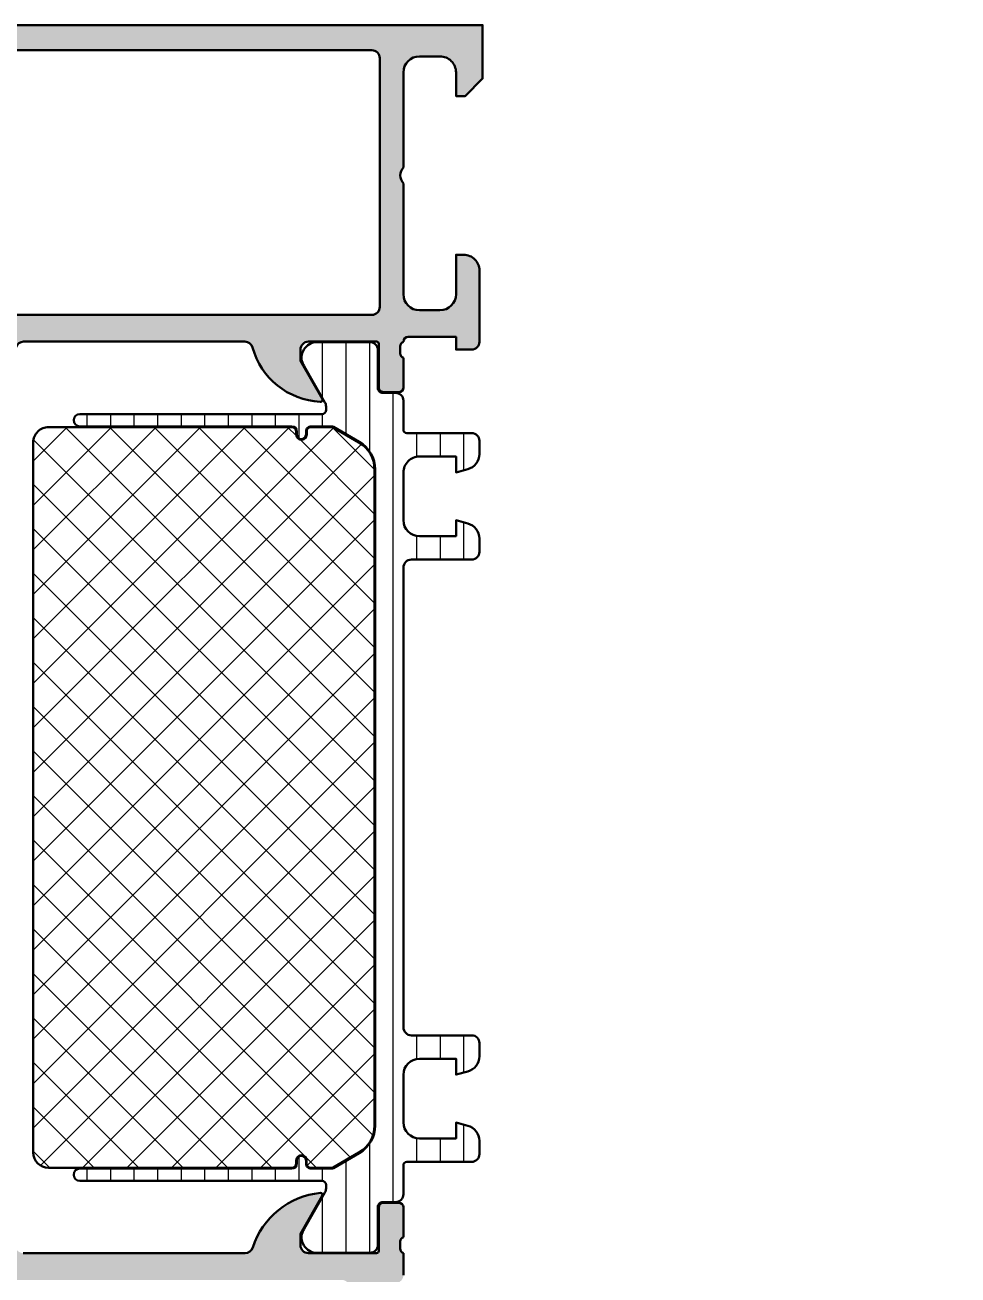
# Model space of a CAD drawing. Extents: x 0 to 104, y -50 to 90.
# Drawn here: x 45.1 to 104, y 11.1 to 90 of the extents above; entities that cross this region are included whole.
import ezdxf

# ---------------------------------------------------------------- set-up
doc = ezdxf.new("R2010")
doc.units = 0
for name, color, linetype, lineweight in [('0S-Alu contour', 7, 'Continuous', 50), ('0S-Alu hatch', 252, 'Continuous', 25), ('0S-Plastic contour', 254, 'Continuous', 50), ('0S-Plastic hatch', 253, 'Continuous', 25), ('0S-PT contour', 91, 'Continuous', 50), ('0S-PT hatch', 103, 'Continuous', 25)]:
    doc.layers.add(name, color=color, linetype=linetype, lineweight=lineweight)

# ---------------------------------------------------------------- blocks, each defined once
blk = doc.blocks.new('445360__E3EC5FDB_16D4_4020_BBBB_2604AEF325DB_')
at = {"layer": '0S-Alu hatch'}
h = blk.add_hatch(color=256, dxfattribs=at)
edge = h.paths.add_edge_path()
edge.add_line((36.90999999999998, 10.09999999999998), (36.90999999999998, 3.431119203401294))
edge.add_ellipse((35.89999999999998, 3.431119203401294), major_axis=(-1.009999999999998, 0), ratio=1, start_angle=94.08561677997483, end_angle=180, ccw=False)
edge.add_line((35.97195952048777, 2.423685916572254), (29.90035668847616, 1.989999999999993))
edge.add_line((29.90035668847616, 1.989999999999993), (9.100000000000003, 1.989999999999992))
edge.add_ellipse((9.100000000000003, 2.499999999999995), major_axis=(-0.5100000000000032, 0), ratio=1, start_angle=0, end_angle=90.00000000000023, ccw=False)
edge.add_line((8.59, 2.499999999999994), (8.59, 3.299999999999989))
edge.add_ellipse((9.100000000000003, 3.29999999999999), major_axis=(-0.5100000000000035, 0), ratio=1, start_angle=270.00000000000017, end_angle=360, ccw=False)
edge.add_line((9.100000000000001, 3.809999999999993), (9.599999999999998, 3.809999999999991))
edge.add_arc((9.6, 4.299999999999991), 0.4900000000000003, 269.9999999999998, 360)
edge.add_line((10.09, 4.299999999999991), (10.09, 4.49999999999999))
edge.add_arc((9.600000000000001, 4.499999999999993), 0.4899999999999985, 0, 90)
edge.add_line((9.600000000000001, 4.989999999999992), (6.8, 4.989999999999992))
edge.add_arc((6.799999999999999, 4.499999999999992), 0.4899999999999994, 89.99999999999991, 180)
edge.add_line((6.31, 4.499999999999993), (6.310000000000001, 4.009999999999983))
edge.add_line((6.310000000000001, 4.009999999999983), (7.310000000000001, 4.009999999999992))
edge.add_line((7.310000000000001, 4.009999999999992), (7.310000000000001, 2.49999999999999))
edge.add_ellipse((6.300000000000002, 2.499999999999991), major_axis=(-1.009999999999998, 0), ratio=1, start_angle=90, end_angle=180, ccw=False)
edge.add_line((6.300000000000002, 1.489999999999992), (2.299999999999999, 1.489999999999992))
edge.add_ellipse((2.299999999999999, 2.499999999999992), major_axis=(-1.01, 0), ratio=1, start_angle=0, end_angle=90, ccw=False)
edge.add_line((1.289999999999999, 2.499999999999992), (1.289999999999999, 4.009999999999991))
edge.add_line((1.289999999999999, 4.009999999999991), (2.290000000000008, 4.009999999999991))
edge.add_line((2.290000000000008, 4.009999999999991), (2.29, 4.499999999999991))
edge.add_arc((1.799999999999999, 4.499999999999991), 0.4900000000000003, 0, 90.00000000000006)
edge.add_line((1.799999999999999, 4.989999999999991), (0.5000000000000009, 4.989999999999993))
edge.add_arc((0.5000000000000007, 4.499999999999993), 0.4900000000000003, 89.99999999999999, 180)
edge.add_line((0.0100000000000005, 4.499999999999993), (0.0100000000000001, 0.4999999999999929))
edge.add_arc((0.4999999999999929, 0.4999999999999928), 0.4899999999999929, 180, 270)
edge.add_line((0.4999999999999928, 0.01), (29.5, 0.01))
edge.add_ellipse((29.5, -0.4999999999999999), major_axis=(-0.5099999999999998, 0), ratio=1, start_angle=180, end_angle=270, ccw=False)
edge.add_line((30.01, -0.4999999999999999), (30.00999999999998, -48.5))
edge.add_arc((31.50000000000002, -48.5), 1.490000000000033, 180, 270)
edge.add_line((31.50000000000002, -49.99000000000004), (72.49999999999999, -49.98999999999998))
edge.add_arc((72.49999999999999, -48.5), 1.48999999999998, 270, 360)
edge.add_line((73.98999999999997, -48.49999999999999), (73.99, -0.4999999999999929))
edge.add_ellipse((74.5, -0.4999999999999948), major_axis=(-0.5100000000000052, 0), ratio=1, start_angle=270, end_angle=360, ccw=False)
edge.add_line((74.5, 0.0100000000000104), (103.5, 0.0099999999999929))
edge.add_arc((103.5, 0.4999999999999776), 0.4899999999999846, 270, 360)
edge.add_line((103.99, 0.4999999999999976), (103.99, 4.499999999999991))
edge.add_arc((103.4999999999999, 4.499999999999991), 0.4900000000000091, 0, 89.99999999999834)
edge.add_line((103.5, 4.99), (102.2, 4.989999999999992))
edge.add_arc((102.2, 4.499999999999992), 0.4900000000000003, 90, 180)
edge.add_line((101.71, 4.499999999999991), (101.71, 4.009999999999991))
edge.add_line((101.71, 4.009999999999991), (102.71, 4.00999999999999))
edge.add_line((102.71, 4.00999999999999), (102.71, 2.499999999999982))
edge.add_ellipse((101.7, 2.499999999999991), major_axis=(-1.010000000000005, 0), ratio=1, start_angle=90, end_angle=180, ccw=False)
edge.add_line((101.7, 1.489999999999986), (97.69999999999997, 1.489999999999992))
edge.add_ellipse((97.69999999999997, 2.499999999999976), major_axis=(-1.009999999999984, 0), ratio=1, start_angle=0, end_angle=90, ccw=False)
edge.add_line((96.68999999999998, 2.499999999999976), (96.69, 4.009999999999992))
edge.add_line((96.69, 4.009999999999992), (97.68999999999998, 4.009999999999992))
edge.add_line((97.68999999999998, 4.009999999999992), (97.68999999999998, 4.499999999999989))
edge.add_arc((97.19999999999997, 4.499999999999989), 0.4899999999999949, 0, 90)
edge.add_line((97.19999999999997, 4.989999999999984), (94.39999999999996, 4.989999999999993))
edge.add_arc((94.39999999999996, 4.499999999999993), 0.4900000000000003, 90, 180)
edge.add_line((93.90999999999998, 4.499999999999957), (93.91, 4.299999999999958))
edge.add_arc((94.4, 4.299999999999993), 0.4900000000000091, 180, 269.9999999999983)
edge.add_line((94.39999999999999, 3.809999999999984), (94.89999999999998, 3.809999999999992))
edge.add_ellipse((94.89999999999996, 3.29999999999998), major_axis=(-0.5100000000000118, 0), ratio=1, start_angle=180, end_angle=269.9999999999984, ccw=False)
edge.add_line((95.40999999999995, 3.29999999999998), (95.41, 2.499999999999999))
edge.add_ellipse((94.89999999999998, 2.499999999999999), major_axis=(-0.5100000000000194, 0), ratio=1, start_angle=90, end_angle=180, ccw=False)
edge.add_line((94.89999999999998, 1.989999999999979), (74.0996433115238, 1.989999999999993))
edge.add_line((74.0996433115238, 1.989999999999993), (68.02804047951219, 2.423685916572256))
edge.add_ellipse((68.09999999999998, 3.431119203401284), major_axis=(-1.009999999999985, 0), ratio=1, start_angle=0, end_angle=85.91438322002551, ccw=False)
edge.add_line((67.08999999999999, 3.431119203401281), (67.08999999999997, 10.09999999999999))
edge.add_ellipse((67.59999999999997, 10.09999999999999), major_axis=(-0.5099999999999909, 0), ratio=1, start_angle=269.9999999999984, end_angle=360, ccw=False)
edge.add_line((67.59999999999998, 10.60999999999998), (68.5, 10.60999999999999))
edge.add_arc((68.5, 11.09999999999999), 0.4899999999999985, 270, 360)
edge.add_line((68.99, 11.09999999999999), (68.99, 12.49262344879947))
edge.add_ellipse((69.07883644654304, 12.76752059199313), major_axis=(-0.2888950563274362, 0), ratio=1, start_angle=-1.1442552596997757, end_angle=72.09111310866172, ccw=False)
edge.add_line((68.789999, 12.773289737937), (68.78999900000001, 13.226682410681))
edge.add_ellipse((69.07886709564318, 13.23244365946856), major_axis=(-0.2889255417371439, 0), ratio=1, start_angle=-72.08667931351289, end_angle=1.142568141431127, ccw=False)
edge.add_line((68.99, 13.5073629348569), (68.99, 15.37999799999998))
edge.add_arc((68.69999999999997, 15.37999799999998), 0.2900000000000204, 0, 89.99999999999439)
edge.add_line((68.7, 15.66999800000001), (67.7200256809572, 15.669998))
edge.add_arc((67.7200256809572, 15.37999800000001), 0.2899999999999991, 90, 180)
edge.add_line((67.43002568095721, 15.37999800000001), (67.43002568095721, 12.62000000000001))
edge.add_ellipse((67.30002568095723, 12.62000000000001), major_axis=(-0.1299999999999812, 0), ratio=1, start_angle=90, end_angle=180, ccw=False)
edge.add_line((67.30002568095723, 12.49000000000002), (63.00000000000004, 12.49000000000004))
edge.add_ellipse((63.00000000000004, 13.00000000000002), major_axis=(-0.5099999999999785, 0), ratio=1, start_angle=0, end_angle=90, ccw=False)
edge.add_line((62.49000000000006, 13.00000000000006), (62.49000000000012, 13.70267949192441))
edge.add_line((62.49000000000012, 13.70267949192441), (63.87283520358465, 16.09782032302762))
edge.add_arc((63.76188021535186, 16.16188021535176), 0.1281197846482778, 329.9999999999984, 455.6225775507931)
edge.add_arc((64.23822324117359, 11.3233911381527), 4.989999999999496, 95.62257755078993, 162.2515836439296)
edge.add_ellipse((58.99999999999982, 13.00000000000053), major_axis=(-0.5100000000004901, 0), ratio=1, start_angle=90.0000000000008, end_angle=162.2515836439302, ccw=False)
edge.add_line((58.99999999999983, 12.49000000000004), (45.00000000000016, 12.49000000000003))
edge.add_ellipse((45.00000000000017, 13.00000000000071), major_axis=(-0.5100000000006784, 0), ratio=1, start_angle=17.748416356070322, end_angle=89.9999999999992, ccw=False)
edge.add_arc((39.76177675882637, 11.32339113815286), 4.989999999999334, 17.74841635607045, 84.37742244920956)
edge.add_arc((40.23811978464815, 16.16188021535174), 0.1281197846482826, 84.37742244921056, 210)
edge.add_line((40.12716479641534, 16.0978203230276), (41.50999999999984, 13.7026794919244))
edge.add_line((41.50999999999984, 13.7026794919244), (41.50999999999993, 13.00000000000008))
edge.add_ellipse((40.99999999999994, 13.00000000000002), major_axis=(-0.5099999999999909, 0), ratio=1, start_angle=90.0000000000008, end_angle=180, ccw=False)
edge.add_line((40.99999999999995, 12.49000000000003), (36.69997431904277, 12.49000000000003))
edge.add_ellipse((36.69997431904278, 12.62), major_axis=(-0.1299999999999759, 0), ratio=1, start_angle=0, end_angle=89.99999999999687, ccw=False)
edge.add_line((36.5699743190428, 12.62), (36.56997431904279, 15.379998))
edge.add_arc((36.27997431904279, 15.379998), 0.2900000000000062, 0, 90)
edge.add_line((36.27997431904279, 15.66999800000001), (35.30000000000001, 15.66999800000001))
edge.add_arc((35.30000000000001, 15.37999799999999), 0.2900000000000116, 89.9999999999986, 180)
edge.add_line((35.00999999999999, 15.37999799999999), (35.01, 13.5073629348569))
edge.add_ellipse((34.92113290435685, 13.23244365946856), major_axis=(-0.2889255417371373, 0), ratio=1, start_angle=178.8574318584992, end_angle=252.0866793135184, ccw=False)
edge.add_line((35.210001, 13.22668241068065), (35.210001, 12.77328973793694))
edge.add_ellipse((34.92116355345693, 12.76752059199311), major_axis=(-0.2888950563274527, 0), ratio=1, start_angle=107.9088868913417, end_angle=181.1442552596912, ccw=False)
edge.add_line((35.00999999999999, 12.49262344879943), (35.00999999999999, 11.09999999999999))
edge.add_arc((35.49999999999999, 11.09999999999999), 0.4899999999999949, 180, 270)
edge.add_line((35.49999999999999, 10.60999999999999), (36.39999999999998, 10.60999999999999))
edge.add_ellipse((36.39999999999997, 10.09999999999998), major_axis=(-0.5100000000000087, 0), ratio=1, start_angle=180, end_angle=269.9999999999992, ccw=False)
edge = h.paths.add_edge_path()
edge.add_line((65.1, 1.599999999999994), (38.89999999999999, 1.6))
edge.add_ellipse((38.89999999999999, 2.1), major_axis=(-0.5, 0), ratio=1, start_angle=0, end_angle=90, ccw=False)
edge.add_line((38.39999999999998, 2.100000000000001), (38.39999999999999, 10.3))
edge.add_ellipse((38.89999999999999, 10.3), major_axis=(-0.5, 0), ratio=1, start_angle=270, end_angle=360, ccw=False)
edge.add_line((38.89999999999999, 10.8), (65.10000000000001, 10.8))
edge.add_ellipse((65.10000000000001, 10.3), major_axis=(-0.5, 0), ratio=1, start_angle=180, end_angle=270, ccw=False)
edge.add_line((65.60000000000001, 10.3), (65.6, 2.099999999999994))
edge.add_ellipse((65.1, 2.099999999999994), major_axis=(-0.5, 0), ratio=1, start_angle=90, end_angle=180, ccw=False)
edge = h.paths.add_edge_path()
edge.add_line((32, -46.5), (32, -0.5))
edge.add_ellipse((32.5, -0.4999999999999986), major_axis=(-0.5, 0), ratio=1, start_angle=270, end_angle=360, ccw=False)
edge.add_line((32.5, 1.4e-15), (71.49999999999997, -1.6e-15))
edge.add_ellipse((71.49999999999994, -0.5000000000000158), major_axis=(-0.5000000000000142, 0), ratio=1, start_angle=180, end_angle=269.9999999999984, ccw=False)
edge.add_line((71.99999999999997, -0.5000000000000071), (71.99999999999997, -46.50000000000001))
edge.add_ellipse((71.49999999999999, -46.50000000000001), major_axis=(-0.4999999999999858, 0), ratio=1, start_angle=89.9999999999983, end_angle=180, ccw=False)
edge.add_line((71.49999999999997, -47), (32.5, -47))
edge.add_ellipse((32.5, -46.5), major_axis=(-0.5, 0), ratio=1, start_angle=0, end_angle=90, ccw=False)
at = {"layer": '0S-Alu contour', "color": 7}
for points in [[(62.49000000000006, 13.00000000000006), (62.49000000000012, 13.70267949192441), (63.87283520358465, 16.09782032302762)], [(67.43002568095721, 15.37999800000001), (67.43002568095721, 12.62000000000001)], [(68.7, 15.66999800000001), (67.7200256809572, 15.669998)], [(68.99, 13.5073629348569), (68.99, 15.37999799999998)], [(68.789999, 12.773289737937), (68.78999900000001, 13.226682410681)], [(58.99999999999983, 12.49000000000004), (45.00000000000016, 12.49000000000003)], [(67.30002568095723, 12.49000000000002), (63.00000000000004, 12.49000000000004)], [(68.99, 11.09999999999999), (68.99, 12.49262344879947)]]:
    blk.add_lwpolyline(points, dxfattribs=at)
for centre, radius, start, end in [((64.23822324117359, 11.3233911381527), 4.989999999999496, 95.62257755078993, 162.2515836439296), ((63.76188021535186, 16.16188021535176), 0.1281197846482778, 329.9999999999984, 95.6225775507931), ((67.7200256809572, 15.37999800000001), 0.2899999999999991, 90, 180), ((68.69999999999997, 15.37999799999998), 0.2900000000000204, 0, 89.99999999999439)]:
    blk.add_arc(centre, radius, start, end, dxfattribs=at)
at = {"layer": '0S-Alu contour', "color": 7, "extrusion": (0, 0, -1)}
for centre, radius, start, end in [((-69.07886709564318, 13.23244365946856), 0.2889255417371439, 358.8574318585689, 72.08667931351295), ((-58.99999999999982, 13.00000000000053), 0.5100000000004901, 197.7484163560698, 269.9999999999992), ((-63.00000000000004, 13.00000000000002), 0.5099999999999785, 270, 0), ((-67.30002568095723, 12.62000000000001), 0.1299999999999812, 180, 270), ((-69.07883644654304, 12.76752059199313), 0.2888950563274362, 287.9088868913383, 1.144255259699839)]:
    blk.add_arc(centre, radius, start, end, dxfattribs=at)
blk = doc.blocks.new('345120__CEE4DBF1_5515_4E16_A6D7_1DA5426749B2_')
at = {"layer": '0S-Alu hatch'}
h = blk.add_hatch(color=256, dxfattribs=at)
edge = h.paths.add_edge_path()
edge.add_line((30.01001982400349, 89.98000000000692), (30.01001982400351, 86.59411009217365))
edge.add_line((30.01001982400351, 86.59411009217365), (31.10413754556473, 85.4999923706124))
edge.add_line((31.10413754556473, 85.4999923706124), (31.68997099584904, 85.4999923706124))
edge.add_line((31.68997099584904, 85.4999923706124), (31.68997099145812, 86.99035610489646))
edge.add_ellipse((32.70005739516879, 86.99035610491121), major_axis=(-1.010086403710662, 0), ratio=1, start_angle=270.00494988699535, end_angle=360, ccw=False)
edge.add_line((32.69997013196039, 88.00044250485244), (33.9999650153037, 88.00044250639169))
edge.add_ellipse((33.99996501530947, 86.99038769658478), major_axis=(-1.010054809806902, 0), ratio=1, start_angle=180, end_angle=270.0000000003273, ccw=False)
edge.add_line((35.01001982511637, 86.99038769659056), (35.01001982400424, 80.99398500629862))
edge.add_ellipse((34.47518048368515, 80.49000000000694), major_axis=(-0.7348836686985099, 0), ratio=1, start_angle=136.7012535035824, end_angle=223.2987464964451, ccw=False)
edge.add_line((35.01001982400448, 79.98601499371551), (35.01001982573198, 72.99005879773839))
edge.add_ellipse((33.9999610262733, 72.99005879773715), major_axis=(-1.010058799458683, 0), ratio=1, start_angle=90.00000016866682, end_angle=180, ccw=False)
edge.add_line((33.9999610292467, 71.97999999827846), (32.70005846646357, 71.97999999618172))
edge.add_ellipse((32.70005846645551, 72.99008747058394), major_axis=(-1.010087474402226, 0), ratio=1, start_angle=0, end_angle=90.00000000045708, ccw=False)
edge.add_line((31.68997099205328, 72.99008747057587), (31.68997099586321, 75.48000000008345))
edge.add_line((31.68997099586321, 75.48000000008345), (31.20005846637093, 75.48000000383215))
edge.add_arc((31.20005846640919, 74.48991252947624), 0.9900874743559029, 90.00000000221404, 180.0007771141341)
edge.add_line((30.20997099214435, 74.4898991007138), (30.21003203054565, 69.9899702427459))
edge.add_arc((30.70000129041877, 69.98997688837461), 0.4899692599181928, 180.0007771235139, 269.9995628673467)
edge.add_line((30.69999755224531, 69.50000762847068), (31.69003203103475, 69.50000007628924))
edge.add_line((31.69003203103475, 69.50000007628924), (31.69003203103475, 70.29999542237023))
edge.add_line((31.69003203103475, 70.29999542237023), (34.6999302566995, 70.29999542237023))
edge.add_ellipse((34.70055755761964, 69.9906246769466), major_axis=(-0.3093713814017387, 0), ratio=1, start_angle=181.2535277082431, end_angle=270.11617661489777, ccw=False)
edge.add_ellipse((34.92109182472621, 69.72247177861915), major_axis=(-0.2888950563273002, 0), ratio=1, start_angle=178.8557447404662, end_angle=252.10640476137098, ccw=False)
edge.add_line((35.20992927126914, 69.7167026326761), (35.20992927126914, 69.263309959932))
edge.add_ellipse((34.92106117562596, 69.25754871114384), major_axis=(-0.288925541737163, 0), ratio=1, start_angle=107.9133206864845, end_angle=181.1425681415498, ccw=False)
edge.add_line((35.00992827126913, 68.98262943575548), (35.00992827126913, 67.10999437061238))
edge.add_arc((35.29992827126913, 67.10999437061241), 0.2899999999999991, 180, 269.9999999999986)
edge.add_line((35.29992827126913, 66.81999437061242), (36.27990259031192, 66.8199943706124))
edge.add_arc((36.27990259031192, 67.10999437061238), 0.289999999999992, 269.9999999999986, 360)
edge.add_line((36.56990259031192, 67.10999437061241), (36.56990259031192, 69.86999237061242))
edge.add_ellipse((36.69990259031192, 69.8699923706124), major_axis=(-0.1300000000000026, 0), ratio=1, start_angle=270.00172819871216, end_angle=360, ccw=False)
edge.add_line((36.69989866915343, 69.99999237055327), (40.99989525332756, 70.00012207025341))
edge.add_ellipse((40.99991063594475, 69.49013495271154), major_axis=(-0.5099871177738596, 0), ratio=1, start_angle=180, end_angle=270.0017281986388, ccw=False)
edge.add_line((41.5098977537186, 69.49013495271149), (41.50989775369089, 68.7874456377737))
edge.add_line((41.50989775369089, 68.7874456377737), (40.12053311515379, 66.38098759037568))
edge.add_arc((40.23549584066785, 66.32769717462216), 0.1267134431258307, 155.1301469613409, 285.3449848586475)
edge.add_arc((39.92092961992364, 71.00638100775048), 4.813483216037488, 274.1471000584735, 343.4516360774276)
edge.add_ellipse((45.02391231498488, 69.49012207031933), major_axis=(-0.5100000000001254, 0), ratio=1, start_angle=270.0000000000008, end_angle=343.451636077428, ccw=False)
edge.add_line((45.02391231498487, 70.00012207031946), (58.97899216622349, 70.00012207031945))
edge.add_ellipse((58.97899216622349, 69.49012207031932), major_axis=(-0.5100000000001331, 0), ratio=1, start_angle=195.5022685849556, end_angle=270, ccw=False)
edge.add_arc((63.97793569554373, 70.87666495980844), 4.677671692939352, 195.5022685849561, 266.9729966322739)
edge.add_arc((63.7673257570776, 66.32526302328924), 0.1251541355378414, 253.0907041217323, 386.3817672944489)
edge.add_line((63.87944549077129, 66.38087527876121), (62.49001600930634, 68.78744563777369))
edge.add_line((62.49001600930634, 68.78744563777369), (62.49001600927865, 69.49013495271107))
edge.add_ellipse((63.00000312705275, 69.49013495271129), major_axis=(-0.5099871177741094, 0), ratio=1, start_angle=270.00009934836896, end_angle=360, ccw=False)
edge.add_line((63.00000224275746, 70.00012207048464), (67.3000416381901, 70.00012952637361))
edge.add_ellipse((67.30004186360382, 69.87012969971416), major_axis=(-0.1299998266596383, 0), ratio=1, start_angle=180, end_angle=270.0000993482501, ccw=False)
edge.add_line((67.43004169026347, 69.87012969971397), (67.43004169026345, 67.11013169971397))
edge.add_arc((67.72004169026344, 67.11013169971397), 0.2900000000000062, 180, 270.0000000000028)
edge.add_line((67.72004169026347, 66.82013169971397), (68.70001600930621, 66.82013169971397))
edge.add_arc((68.70001600930621, 67.11013169971397), 0.2900000000000062, 270, 360)
edge.add_line((68.99001600930622, 67.11013169971397), (68.99001600930622, 68.98276676485708))
edge.add_ellipse((69.07888310494938, 69.2576860402454), major_axis=(-0.288925541737136, 0), ratio=1, start_angle=-1.1425681412142126, end_angle=72.08667931351238, ccw=False)
edge.add_line((68.79001500930622, 69.26344728903187), (68.79001500930623, 69.71683996177725))
edge.add_ellipse((69.07885245584929, 69.72260910771904), major_axis=(-0.2888950563273976, 0), ratio=1, start_angle=-72.10678556552898, end_angle=1.1442552592857282, ccw=False)
edge.add_ellipse((69.29932459226836, 69.99068701525505), major_axis=(-0.3093091018280529, 0), ratio=1, start_angle=269.8785649561913, end_angle=358.73221604415517, ccw=False)
edge.add_line((69.29998015427536, 70.29999542237023), (72.30987791726523, 70.29999542237023))
edge.add_line((72.30987791726523, 70.29999542237023), (72.30987791726523, 69.50000007628924))
edge.add_line((72.30987791726523, 69.50000007628924), (73.29991239606665, 69.50000762847068))
edge.add_arc((73.29990865789189, 69.98997688836398), 0.4899692599075602, 270.0004371328041, 359.9992228117678)
edge.add_line((73.78987791775435, 69.98997024218085), (73.7899389561556, 74.48989910052654))
edge.add_arc((72.79985148185719, 74.48991252944269), 0.9900874743894764, 359.9992228764861, 450.0000000002698)
edge.add_line((72.79985148185253, 75.48000000383216), (72.30993895243678, 75.48000000008345))
edge.add_line((72.30993895243678, 75.48000000008345), (72.3099389562467, 72.99008747059119))
edge.add_ellipse((71.2998514818449, 72.9900874705835), major_axis=(-1.0100874744018, 0), ratio=1, start_angle=90.00000006134911, end_angle=180, ccw=False)
edge.add_line((71.29985148292644, 71.97999999618172), (69.99994270196751, 71.97999999862479))
edge.add_ellipse((69.9999427019769, 72.99004876279685), major_axis=(-1.010048764172054, 0), ratio=1, start_angle=0, end_angle=89.9999999994672, ccw=False)
edge.add_line((68.98989393780485, 72.99004876280625), (68.98989393899305, 79.98601499371522))
edge.add_ellipse((69.52473327931207, 80.49000000000694), major_axis=(-0.7348836686985074, 0), ratio=1, start_angle=-43.2987464964765, end_angle=43.29874649645137, ccw=False)
edge.add_line((68.98989393899328, 80.9939850062989), (68.98989393830392, 86.99039773155182))
edge.add_ellipse((69.99993871282162, 86.99039773155242), major_axis=(-1.010044774517695, 0), ratio=1, start_angle=270.0000001645236, end_angle=360, ccw=False)
edge.add_line((69.9999387099213, 88.00044250607012), (71.29985255312631, 88.00044250862184))
edge.add_ellipse((71.2998525531361, 86.99035610491613), major_axis=(-1.010086403705727, 0), ratio=1, start_angle=180, end_angle=270.00000000055536, ccw=False)
edge.add_line((72.30993895684183, 86.99035610492591), (72.30993895245093, 85.4999923706124))
edge.add_line((72.30993895245093, 85.4999923706124), (72.89577240273523, 85.4999923706124))
edge.add_line((72.89577240273523, 85.4999923706124), (73.98989012429647, 86.59411009217364))
edge.add_line((73.98989012429647, 86.59411009217364), (73.98989012429648, 89.98000000000692))
edge.add_line((73.98989012429648, 89.98000000000692), (30.01001982400349, 89.98000000000692))
edge = h.paths.add_edge_path()
edge.add_line((36.50003508278505, 72.18999968911675), (36.50003508278505, 87.88999115562395))
edge.add_ellipse((37.00003782366018, 87.8899911556237), major_axis=(-0.5000027408751251, 0), ratio=1, start_angle=269.9999999999992, end_angle=360, ccw=False)
edge.add_line((37.00003782366019, 88.38999389649884), (66.99987868020467, 88.3899938964913))
edge.add_ellipse((66.99987593933707, 87.8899911556237), major_axis=(-0.5000027408751128, 0), ratio=1, start_angle=180, end_angle=269.9996859214303, ccw=False)
edge.add_line((67.49987868021218, 87.88999115562395), (67.4998786802122, 72.18999968911673))
edge.add_ellipse((66.99987593933709, 72.18999968911673), major_axis=(-0.500002740875118, 0), ratio=1, start_angle=89.9999999999983, end_angle=180, ccw=False)
edge.add_line((66.99987593933707, 71.68999694824161), (37.00003782366006, 71.68999694824161))
edge.add_ellipse((37.00003782366019, 72.18999968911675), major_axis=(-0.5000027408751322, 0), ratio=1, start_angle=0, end_angle=89.99999999998528, ccw=False)
at = {"layer": '0S-Alu contour', "color": 7}
for points in [[(30.01001982400349, 89.98000000000692), (30.01001982400351, 86.59411009217365), (31.10413754556473, 85.4999923706124), (31.68997099584904, 85.4999923706124), (31.68997099145812, 86.99035610489646)], [(72.30993895684183, 86.99035610492591), (72.30993895245093, 85.4999923706124), (72.89577240273523, 85.4999923706124), (73.98989012429647, 86.59411009217364), (73.98989012429648, 89.98000000000692), (30.01001982400349, 89.98000000000692)], [(37.00003782366019, 88.38999389649884), (66.99987868020467, 88.3899938964913)], [(32.69997013196039, 88.00044250485244), (33.9999650153037, 88.00044250639169)], [(36.50003508278505, 72.18999968911675), (36.50003508278505, 87.88999115562395)], [(67.49987868021218, 87.88999115562395), (67.4998786802122, 72.18999968911673)], [(69.9999387099213, 88.00044250607012), (71.29985255312631, 88.00044250862184)], [(35.01001982511637, 86.99038769659056), (35.01001982400424, 80.99398500629862)], [(68.98989393899328, 80.9939850062989), (68.98989393830392, 86.99039773155182)], [(35.01001982400448, 79.98601499371551), (35.01001982573198, 72.99005879773839)], [(68.98989393780485, 72.99004876280625), (68.98989393899305, 79.98601499371522)], [(31.68997099205328, 72.99008747057587), (31.68997099586321, 75.48000000008345), (31.20005846637093, 75.48000000383215)], [(72.79985148185253, 75.48000000383216), (72.30993895243678, 75.48000000008345), (72.3099389562467, 72.99008747059119)], [(30.20997099214435, 74.4898991007138), (30.21003203054565, 69.9899702427459)], [(73.78987791775435, 69.98997024218085), (73.7899389561556, 74.48989910052654)], [(33.9999610292467, 71.97999999827846), (32.70005846646357, 71.97999999618172)], [(71.29985148292644, 71.97999999618172), (69.99994270196751, 71.97999999862479)], [(66.99987593933707, 71.68999694824161), (37.00003782366006, 71.68999694824161)], [(30.69999755224531, 69.50000762847068), (31.69003203103475, 69.50000007628924), (31.69003203103475, 70.29999542237023), (34.6999302566995, 70.29999542237023)], [(69.29998015427536, 70.29999542237023), (72.30987791726523, 70.29999542237023), (72.30987791726523, 69.50000007628924), (73.29991239606665, 69.50000762847068)], [(35.20992927126914, 69.7167026326761), (35.20992927126914, 69.263309959932)], [(36.56990259031192, 67.10999437061241), (36.56990259031192, 69.86999237061242)], [(36.69989866915343, 69.99999237055327), (40.99989525332756, 70.00012207025341)], [(41.5098977537186, 69.49013495271149), (41.50989775369089, 68.7874456377737), (40.12053311515379, 66.38098759037568)], [(45.02391231498487, 70.00012207031946), (58.97899216622349, 70.00012207031945)], [(63.87944549077129, 66.38087527876121), (62.49001600930634, 68.78744563777369), (62.49001600927865, 69.49013495271107)], [(63.00000224275746, 70.00012207048464), (67.3000416381901, 70.00012952637361)], [(67.43004169026347, 69.87012969971397), (67.43004169026345, 67.11013169971397)], [(68.79001500930622, 69.26344728903187), (68.79001500930623, 69.71683996177725)], [(35.00992827126913, 68.98262943575548), (35.00992827126913, 67.10999437061238)], [(68.99001600930622, 67.11013169971397), (68.99001600930622, 68.98276676485708)], [(35.29992827126913, 66.81999437061242), (36.27990259031192, 66.8199943706124)], [(67.72004169026347, 66.82013169971397), (68.70001600930621, 66.82013169971397)]]:
    blk.add_lwpolyline(points, dxfattribs=at)
at = {"layer": '0S-Alu contour', "color": 7, "extrusion": (0, 0, -1)}
for centre, radius, start, end in [((-37.00003782366018, 87.8899911556237), 0.5000027408751251, 0, 90.00000000000081), ((-66.99987593933707, 87.8899911556237), 0.5000027408751128, 90.00031407856972, 180), ((-32.70005739516879, 86.99035610491121), 1.010086403710662, 0, 89.99505011300467), ((-33.99996501530947, 86.99038769658478), 1.010054809806902, 89.99999999967272, 180), ((-69.99993871282162, 86.99039773155242), 1.010044774517695, 0, 89.9999998354764), ((-71.2998525531361, 86.99035610491613), 1.010086403705727, 89.99999999944463, 180), ((-34.47518048368515, 80.49000000000694), 0.7348836686985099, 136.7012535035549, 223.2987464964176), ((-69.52473327931207, 80.49000000000694), 0.7348836686985074, 316.7012535035486, 43.29874649647645), ((-32.70005846645551, 72.99008747058394), 1.010087474402226, 269.9999999995429, 0), ((-33.9999610262733, 72.99005879773715), 1.010058799458683, 180, 269.9999998313332), ((-69.9999427019769, 72.99004876279685), 1.010048764172054, 270.0000000005328, 0), ((-71.2998514818449, 72.9900874705835), 1.0100874744018, 180, 269.9999999386509), ((-37.00003782366019, 72.18999968911675), 0.5000027408751322, 270.0000000000147, 0), ((-66.99987593933709, 72.18999968911673), 0.500002740875118, 180, 270.0000000000017), ((-34.70055755761964, 69.9906246769466), 0.3093713814017387, 89.88382338510223, 178.7464722917569), ((-69.29932459226836, 69.99068701525505), 0.309309101828053, 1.267783955844841, 90.12143504380869), ((-34.92109182472621, 69.72247177861915), 0.2888950563273002, 107.893595238629, 181.1442552595338), ((-36.69990259031192, 69.8699923706124), 0.1300000000000026, 0, 89.99827180128781), ((-40.99991063594475, 69.49013495271154), 0.5099871177738596, 89.99827180136124, 180), ((-45.02391231498488, 69.49012207031933), 0.5100000000001254, 16.54836392257196, 89.9999999999992), ((-58.97899216622349, 69.49012207031932), 0.5100000000001331, 90, 164.4977314150444), ((-63.00000312705275, 69.49013495271129), 0.5099871177741094, 0, 89.99990065163105), ((-67.30004186360382, 69.87012969971416), 0.1299998266596383, 89.9999006517499, 180), ((-69.07885245584929, 69.72260910771904), 0.2888950563273976, 358.8557447407143, 72.10678556552897), ((-34.92106117562596, 69.25754871114384), 0.288925541737163, 178.8574318584502, 252.0866793135155), ((-69.07888310494938, 69.2576860402454), 0.288925541737136, 287.9133206864876, 1.142568141214189)]:
    blk.add_arc(centre, radius, start, end, dxfattribs=at)
at = {"layer": '0S-Alu contour', "color": 7}
for centre, radius, start, end in [((31.20005846640919, 74.48991252947624), 0.9900874743559029, 90.00000000221404, 180.0007771141341), ((72.79985148185719, 74.48991252944269), 0.9900874743894764, 359.9992228764861, 90.00000000026975), ((30.70000129041877, 69.98997688837461), 0.4899692599181928, 180.0007771235139, 269.9995628673467), ((39.92092961992364, 71.00638100775048), 4.813483216037488, 274.1471000584735, 343.4516360774276), ((63.97793569554373, 70.87666495980844), 4.677671692939352, 195.5022685849561, 266.9729966322739), ((73.29990865789189, 69.98997688836398), 0.4899692599075602, 270.0004371328041, 359.9992228117678), ((35.29992827126913, 67.10999437061241), 0.2899999999999991, 180, 269.9999999999986), ((36.27990259031192, 67.10999437061238), 0.289999999999992, 269.9999999999986, 0), ((67.72004169026344, 67.11013169971397), 0.2900000000000062, 180, 270.0000000000028), ((68.70001600930621, 67.11013169971397), 0.2900000000000062, 270, 0), ((40.23549584066785, 66.32769717462216), 0.1267134431258307, 155.1301469613409, 285.3449848586475), ((63.7673257570776, 66.32526302328924), 0.1251541355378414, 253.0907041217323, 26.38176729444886)]:
    blk.add_arc(centre, radius, start, end, dxfattribs=at)
blk = doc.blocks.new('284599__28006A45_DCA8_405D_859C_2D01CB08530A___18ACE1D6_5794_487C_8657_50EF9E5A02CA_')
at = {"layer": '0S-Plastic hatch'}
h = blk.add_hatch(dxfattribs=at)
h.set_pattern_fill('ANSI31', color=256, scale=0.4680000000000001, angle=45, style=0)
h.set_pattern_definition([(90, (0, 0), (-1.4859, 0), [])])
edge = h.paths.add_edge_path()
edge.add_line((69.19999312112242, 64.23000000005409), (73.29999312112241, 64.23000000005412))
edge.add_ellipse((73.29999312112241, 63.74000000005415), major_axis=(-0.4899999999999664, 0), ratio=1, start_angle=180, end_angle=270, ccw=False)
edge.add_line((73.78999312112238, 63.74000000005415), (73.78999312112235, 62.90925077667981))
edge.add_ellipse((72.79999312112245, 62.9092507766798), major_axis=(-0.9899999999998952, 0), ratio=1, start_angle=105.0000000000073, end_angle=180, ccw=False)
edge.add_line((73.05622397577405, 61.95298420865375), (72.30999312112237, 61.75303225378256))
edge.add_line((72.30999312112237, 61.75303225378256), (72.30999312112237, 62.75000000005406))
edge.add_line((72.30999312112237, 62.75000000005406), (69.99999312112243, 62.75000000005412))
edge.add_arc((69.9999931211224, 61.74000000005412), 1.010000000000005, 89.9999999999984, 180)
edge.add_line((68.9899931211224, 61.74000000005411), (68.98999312112237, 58.74000000005413))
edge.add_arc((69.99999312112237, 58.74000000005413), 1.010000000000005, 180, 270)
edge.add_line((69.99999312112237, 57.73000000005413), (72.30999312112237, 57.7300000000541))
edge.add_line((72.30999312112237, 57.7300000000541), (72.30999312112237, 58.7269677463257))
edge.add_line((72.30999312112237, 58.7269677463257), (73.05622397577388, 58.52701579145467))
edge.add_ellipse((72.79999312112244, 57.57074922342851), major_axis=(-0.989999999999973, 0), ratio=1, start_angle=180, end_angle=255.0000000000033, ccw=False)
edge.add_line((73.78999312112242, 57.57074922342848), (73.78999312112235, 56.74000000005407))
edge.add_ellipse((73.29999312112238, 56.74000000005408), major_axis=(-0.4899999999999664, 0), ratio=1, start_angle=90.00000000000341, end_angle=180, ccw=False)
edge.add_line((73.29999312112241, 56.25000000005411), (69.49999312112237, 56.25000000005409))
edge.add_arc((69.49999312112237, 55.74000000005408), 0.5100000000000052, 90, 180)
edge.add_line((68.98999312112237, 55.74000000005409), (68.98999312112237, 26.74000000000692))
edge.add_arc((69.49999312112236, 26.74000000000691), 0.5099999999999909, 180, 270)
edge.add_line((69.49999312112236, 26.23000000000692), (73.29999312112238, 26.23000000000693))
edge.add_ellipse((73.29999312112237, 25.74000000000696), major_axis=(-0.4899999999999701, 0), ratio=1, start_angle=180, end_angle=269.99999999999835, ccw=False)
edge.add_line((73.78999312112234, 25.74000000000697), (73.78999312112238, 24.90925077663266))
edge.add_ellipse((72.79999312112228, 24.90925077663264), major_axis=(-0.9900000000000942, 0), ratio=1, start_angle=104.99999999999409, end_angle=180, ccw=False)
edge.add_line((73.0562239757737, 23.95298420860634), (72.30999312112237, 23.7530322537354))
edge.add_line((72.30999312112237, 23.7530322537354), (72.30999312112237, 24.75000000000691))
edge.add_line((72.30999312112237, 24.75000000000691), (69.9999931211223, 24.75000000000688))
edge.add_arc((69.99999312112233, 23.74000000000694), 1.009999999999941, 90.0000000000016, 180)
edge.add_line((68.98999312112238, 23.74000000000694), (68.98999312112237, 20.74000000000693))
edge.add_arc((69.99999312112237, 20.74000000000693), 1.010000000000005, 180, 270)
edge.add_line((69.99999312112237, 19.73000000000692), (72.30999312112237, 19.73000000000693))
edge.add_line((72.30999312112237, 19.73000000000693), (72.30999312112237, 20.72696774627852))
edge.add_line((72.30999312112237, 20.72696774627852), (73.0562239757739, 20.52701579140741))
edge.add_ellipse((72.79999312112238, 19.57074922338126), major_axis=(-0.9899999999999813, 0), ratio=1, start_angle=180, end_angle=254.99999999999739, ccw=False)
edge.add_line((73.78999312112236, 19.57074922338129), (73.7899931211224, 18.74000000000687))
edge.add_ellipse((73.29999312112238, 18.74000000000687), major_axis=(-0.4899999999999949, 0), ratio=1, start_angle=89.9999999999967, end_angle=180, ccw=False)
edge.add_line((73.29999312112237, 18.25000000000688), (69.1999931211224, 18.25000000000694))
edge.add_arc((69.1999931211224, 18.04000000000691), 0.2100000000000293, 90, 180)
edge.add_line((68.98999312112238, 18.0400000000069), (68.98999312112238, 16.19999432109742))
edge.add_ellipse((68.49999580002469, 16.19999432109742), major_axis=(-0.4899973210976896, 0), ratio=1, start_angle=89.9999999999983, end_angle=180, ccw=False)
edge.add_line((68.49999580002466, 15.70999699999973), (67.68966178778223, 15.7099970000069))
edge.add_arc((67.68966178778217, 15.39999700000685), 0.3100000000000538, 89.99999999998948, 180.0079248428868)
edge.add_line((67.3796617907474, 15.39995412248063), (67.3799937334992, 13.00006375010984))
edge.add_ellipse((66.88999776075572, 12.99999597743034), major_axis=(-0.4899959774303982, 0), ratio=1, start_angle=89.99999999822529, end_angle=180.0079247354991, ccw=False)
edge.add_line((66.88999776074054, 12.50999999999994), (63.41417062493125, 12.51000000000691))
edge.add_ellipse((63.55576427200735, 13.48981807472976), major_axis=(-0.989996070924476, 0), ratio=1, start_angle=-32.74075698838459, end_angle=81.77710364110072, ccw=False)
edge.add_line((62.72305256702648, 14.02524634894934), (64.04168872666176, 16.30919148719321))
edge.add_arc((63.60001575559679, 16.56419146097877), 0.509999999999995, 330.0000034006525, 360.005743823361)
edge.add_line((64.11001575303409, 16.56424258777882), (64.10999311980649, 16.79002606457699))
edge.add_arc((63.84999312106766, 16.78999999996161), 0.2600000000452968, 0.0057438170791521, 89.99999999386829)
edge.add_line((63.84999312109549, 17.05000000000691), (48.57100665410335, 17.05000000000749))
edge.add_ellipse((48.57100665410335, 17.43925907312397), major_axis=(-0.3892590731164738, 0), ratio=1, start_angle=-90, end_angle=90, ccw=False)
edge.add_line((48.57100665410335, 17.82851814624044), (61.95485714259998, 17.82851814624044))
edge.add_arc((61.95485714259998, 18.14000000000697), 0.3114818537665265, 270, 360)
edge.add_line((62.26633899636651, 18.14000000000697), (62.26633899636651, 18.34057079529314))
edge.add_ellipse((62.55576820108027, 18.34057079529314), major_axis=(-0.2894292047137625, 0), ratio=1, start_angle=180, end_angle=360, ccw=False)
edge.add_line((62.84519740579403, 18.34057079529315), (62.84519740579404, 18.14000000000688))
edge.add_arc((63.15519740579397, 18.14000000000689), 0.3099999999999312, 180, 273.3384387210861)
edge.add_line((63.17324987875722, 17.83052607829479), (64.4650059305826, 17.83052607829439))
edge.add_arc((64.46500593058266, 18.0405260782944), 0.2100000000000186, 269.9999999999806, 299.9999999999941)
edge.add_line((64.57000593058267, 17.85866074349964), (66.20499312112234, 18.80262103807928))
edge.add_arc((65.1999931211224, 20.54333209968601), 2.009999999999974, 299.9999999999984, 360)
edge.add_line((67.20999312112237, 20.543332099686), (67.20999312112238, 61.93666790037505))
edge.add_arc((65.19999312112249, 61.93666790037504), 2.009999999999891, 0, 59.99999999999552)
edge.add_line((66.20499312112257, 63.67737896198159), (64.57000593058302, 64.62133925656136))
edge.add_arc((64.46500593058302, 64.43947392176662), 0.2100000000000055, 59.9999999999996, 90.00000000000774)
edge.add_line((64.46500593058299, 64.64947392176661), (63.1732498787594, 64.64947392176647))
edge.add_arc((63.15519740579429, 64.34000000005415), 0.3100000000002611, 86.66156127857548, 180)
edge.add_line((62.84519740579403, 64.34000000005413), (62.84519740579404, 64.13942920476788))
edge.add_ellipse((62.55576820108027, 64.13942920476788), major_axis=(-0.2894292047137696, 0), ratio=1, start_angle=0, end_angle=180, ccw=False)
edge.add_line((62.2663389963665, 64.13942920476788), (62.2663389963665, 64.34000000005402))
edge.add_arc((61.95485714259993, 64.34000000005403), 0.3114818537665656, 0, 89.9999999999987)
edge.add_line((61.95485714259994, 64.65148185382061), (48.57100665410336, 64.65148185382058))
edge.add_ellipse((48.57100665410335, 65.04074092693702), major_axis=(-0.3892590731164347, 0), ratio=1, start_angle=-89.99999999999778, end_angle=90.0000000000021, ccw=False)
edge.add_line((48.57100665410333, 65.43000000005345), (63.8499931210955, 65.43000000005414))
edge.add_arc((63.84999312109548, 65.69000000007159), 0.260000000017456, 270.0000000000047, 359.9942561767024)
edge.add_line((64.10999311980646, 65.68997393542841), (64.11001575303433, 65.91575741511978))
edge.add_arc((63.60001575559673, 65.91580853908229), 0.5100000000000147, 359.9942564954373, 389.9999965993469)
edge.add_line((64.04168872666172, 66.17080851286786), (62.72305256702638, 68.45475365111177))
edge.add_ellipse((63.55576427200733, 68.99018192533124), major_axis=(-0.9899960709244876, 0), ratio=1, start_angle=-81.77710364109981, end_angle=32.74075698837652, ccw=False)
edge.add_line((63.41417062493121, 69.9700000000541), (66.88999776074056, 69.97000000006106))
edge.add_ellipse((66.88999776074054, 69.4800040226155), major_axis=(-0.4899959774455595, 0), ratio=1, start_angle=179.9920751942274, end_angle=269.99999999999835, ccw=False)
edge.add_line((67.3799937334991, 69.47993624933491), (67.37966179074735, 67.08004587703927))
edge.add_arc((67.68966178779733, 67.08000300006931), 0.3100000000152164, 179.9920752599478, 269.9999999976966)
edge.add_line((67.68966178778489, 66.77000300005409), (68.49999580002473, 66.77000300006127))
edge.add_ellipse((68.49999580002472, 66.28000567896362), major_axis=(-0.4899973210976612, 0), ratio=1, start_angle=180, end_angle=269.9999999999967, ccw=False)
edge.add_line((68.98999312112238, 66.28000567896359), (68.98999312112238, 64.44000000005411))
edge.add_arc((69.1999931211224, 64.44000000005408), 0.2100000000000222, 180, 270.0000000000039)
at = {"layer": '0S-Plastic contour', "color": 7}
for points in [[(63.41417062493121, 69.9700000000541), (66.88999776074056, 69.97000000006106)], [(67.3799937334991, 69.47993624933491), (67.37966179074735, 67.08004587703927)], [(64.04168872666172, 66.17080851286786), (62.72305256702638, 68.45475365111177)], [(67.68966178778489, 66.77000300005409), (68.49999580002473, 66.77000300006127)], [(68.98999312112238, 66.28000567896359), (68.98999312112238, 64.44000000005411)], [(64.10999311980646, 65.68997393542841), (64.11001575303433, 65.91575741511978)], [(48.57100665410333, 65.43000000005345), (63.8499931210955, 65.43000000005414)], [(61.95485714259994, 64.65148185382061), (48.57100665410336, 64.65148185382058)], [(62.2663389963665, 64.13942920476788), (62.2663389963665, 64.34000000005402)], [(62.84519740579403, 64.34000000005413), (62.84519740579404, 64.13942920476788)], [(64.46500593058299, 64.64947392176661), (63.1732498787594, 64.64947392176647)], [(66.20499312112257, 63.67737896198159), (64.57000593058302, 64.62133925656136)], [(69.19999312112242, 64.23000000005409), (73.29999312112241, 64.23000000005412)], [(73.78999312112238, 63.74000000005415), (73.78999312112235, 62.90925077667981)], [(73.05622397577405, 61.95298420865375), (72.30999312112237, 61.75303225378256), (72.30999312112237, 62.75000000005406), (69.99999312112243, 62.75000000005412)], [(67.20999312112237, 20.543332099686), (67.20999312112238, 61.93666790037505)], [(68.9899931211224, 61.74000000005411), (68.98999312112237, 58.74000000005413)], [(69.99999312112237, 57.73000000005413), (72.30999312112237, 57.7300000000541), (72.30999312112237, 58.7269677463257), (73.05622397577388, 58.52701579145467)], [(73.78999312112242, 57.57074922342848), (73.78999312112235, 56.74000000005407)], [(73.29999312112241, 56.25000000005411), (69.49999312112237, 56.25000000005409)], [(68.98999312112237, 55.74000000005409), (68.98999312112237, 26.74000000000692)], [(69.49999312112236, 26.23000000000692), (73.29999312112238, 26.23000000000693)], [(73.78999312112234, 25.74000000000697), (73.78999312112238, 24.90925077663266)], [(73.0562239757737, 23.95298420860634), (72.30999312112237, 23.7530322537354), (72.30999312112237, 24.75000000000691), (69.9999931211223, 24.75000000000688)], [(68.98999312112238, 23.74000000000694), (68.98999312112237, 20.74000000000693)], [(69.99999312112237, 19.73000000000692), (72.30999312112237, 19.73000000000693), (72.30999312112237, 20.72696774627852), (73.0562239757739, 20.52701579140741)], [(73.78999312112236, 19.57074922338129), (73.7899931211224, 18.74000000000687)], [(62.26633899636651, 18.14000000000697), (62.26633899636651, 18.34057079529314)], [(62.84519740579403, 18.34057079529315), (62.84519740579404, 18.14000000000688)], [(64.57000593058267, 17.85866074349964), (66.20499312112234, 18.80262103807928)], [(73.29999312112237, 18.25000000000688), (69.1999931211224, 18.25000000000694)], [(48.57100665410335, 17.82851814624044), (61.95485714259998, 17.82851814624044)], [(63.17324987875722, 17.83052607829479), (64.4650059305826, 17.83052607829439)], [(68.98999312112238, 18.0400000000069), (68.98999312112238, 16.19999432109742)], [(63.84999312109549, 17.05000000000691), (48.57100665410335, 17.05000000000749)], [(64.11001575303409, 16.56424258777882), (64.10999311980649, 16.79002606457699)], [(62.72305256702648, 14.02524634894934), (64.04168872666176, 16.30919148719321)], [(67.3796617907474, 15.39995412248063), (67.3799937334992, 13.00006375010984)], [(68.49999580002466, 15.70999699999973), (67.68966178778223, 15.7099970000069)], [(66.88999776074054, 12.50999999999994), (63.41417062493125, 12.51000000000691)]]:
    blk.add_lwpolyline(points, dxfattribs=at)
at = {"layer": '0S-Plastic contour', "color": 7, "extrusion": (0, 0, -1)}
for centre, radius, start, end in [((-63.55576427200733, 68.99018192533124), 0.9899960709244876, 327.2592430116235, 81.77710364109991), ((-66.88999776074054, 69.4800040226155), 0.4899959774455596, 90.00000000000165, 180.0079248057727), ((-68.49999580002472, 66.28000567896362), 0.4899973210976612, 90.00000000000333, 180), ((-48.57100665410335, 65.04074092693702), 0.3892590731164347, 269.9999999999979, 89.99999999999793), ((-62.55576820108027, 64.13942920476788), 0.2894292047137696, 180, 0), ((-73.29999312112241, 63.74000000005415), 0.4899999999999665, 90, 180), ((-72.79999312112245, 62.9092507766798), 0.9899999999998954, 180, 254.9999999999927), ((-72.79999312112244, 57.57074922342851), 0.989999999999973, 104.9999999999967, 180), ((-73.29999312112238, 56.74000000005408), 0.4899999999999665, 180, 269.9999999999966), ((-73.29999312112237, 25.74000000000696), 0.4899999999999701, 90.00000000000165, 180), ((-72.79999312112228, 24.90925077663264), 0.9900000000000942, 180, 255.0000000000059), ((-72.79999312112238, 19.57074922338126), 0.9899999999999815, 105.0000000000026, 180), ((-62.55576820108027, 18.34057079529314), 0.2894292047137625, 0, 180), ((-73.29999312112238, 18.74000000000687), 0.4899999999999949, 180, 270.0000000000033), ((-48.57100665410335, 17.43925907312397), 0.3892590731164738, 270, 90), ((-68.49999580002469, 16.19999432109742), 0.4899973210976896, 180, 270.0000000000017), ((-63.55576427200735, 13.48981807472976), 0.989996070924476, 278.2228963588993, 32.74075698838462), ((-66.88999776075572, 12.99999597743034), 0.4899959774303983, 179.9920752645009, 270.0000000017747)]:
    blk.add_arc(centre, radius, start, end, dxfattribs=at)
at = {"layer": '0S-Plastic contour', "color": 7}
for centre, radius, start, end in [((67.68966178779733, 67.08000300006931), 0.3100000000152164, 179.9920752599478, 269.9999999976966), ((63.84999312109548, 65.69000000007159), 0.260000000017456, 270.0000000000047, 359.9942561767024), ((63.60001575559673, 65.91580853908229), 0.5100000000000147, 359.9942564954373, 29.9999965993469), ((61.95485714259993, 64.34000000005403), 0.3114818537665656, 0, 89.9999999999987), ((63.15519740579429, 64.34000000005415), 0.3100000000002611, 86.66156127857548, 180), ((64.46500593058302, 64.43947392176662), 0.2100000000000055, 59.9999999999996, 90.00000000000774), ((69.1999931211224, 64.44000000005408), 0.2100000000000222, 180, 270.0000000000039), ((65.19999312112249, 61.93666790037504), 2.009999999999891, 0, 59.99999999999552), ((69.9999931211224, 61.74000000005412), 1.010000000000005, 89.9999999999984, 180), ((69.99999312112237, 58.74000000005413), 1.010000000000005, 180, 270), ((69.49999312112237, 55.74000000005408), 0.5100000000000052, 90, 180), ((69.49999312112236, 26.74000000000691), 0.5099999999999909, 180, 270), ((69.99999312112233, 23.74000000000694), 1.009999999999941, 90.0000000000016, 180), ((65.1999931211224, 20.54333209968601), 2.009999999999974, 299.9999999999984, 0), ((69.99999312112237, 20.74000000000693), 1.010000000000005, 180, 270), ((69.1999931211224, 18.04000000000691), 0.2100000000000293, 90, 180), ((61.95485714259998, 18.14000000000697), 0.3114818537665265, 270, 0), ((63.15519740579397, 18.14000000000689), 0.3099999999999312, 180, 273.3384387210861), ((64.46500593058266, 18.0405260782944), 0.2100000000000186, 269.9999999999806, 299.9999999999941), ((63.84999312106766, 16.78999999996161), 0.2600000000452968, 0.0057438170791521, 89.99999999386829), ((63.60001575559679, 16.56419146097877), 0.509999999999995, 330.0000034006525, 0.0057438233610352), ((67.68966178778217, 15.39999700000685), 0.3100000000000538, 89.99999999998948, 180.0079248428868)]:
    blk.add_arc(centre, radius, start, end, dxfattribs=at)
blk = doc.blocks.new('441510__72A853F1_BF8D_4AD8_989C_EF112698DB58_')
at = {"layer": '0S-PT hatch'}
h = blk.add_hatch(dxfattribs=at)
h.set_pattern_fill('ANSI37', color=256, scale=0.625, angle=90, style=0)
h.set_pattern_definition([(135, (0, 0), (-1.403165018917055, -1.403165018917055), []), (225, (0, 0), (1.403165018917055, -1.403165018917055), [])])
edge = h.paths.add_edge_path()
edge.add_arc((46.59999312112233, 63.64020331974955), 0.9699999999999704, 89.99999999982415, 180)
edge.add_line((45.62999312112236, 63.64020331974955), (45.62999312112236, 18.83979668031144))
edge.add_arc((46.59999312112236, 18.83979668031144), 0.9699999999999988, 180, 270)
edge.add_line((46.59999312112236, 17.86979668031144), (61.9563389963665, 17.86979668031144))
edge.add_arc((61.9563389963665, 18.13979668031144), 0.2700000000000031, 270, 360)
edge.add_line((62.2263389963665, 18.13979668031143), (62.22633899636651, 18.34036747559771))
edge.add_ellipse((62.55576820108027, 18.34036747559771), major_axis=(-0.3294292047137546, 0), ratio=1, start_angle=180, end_angle=360, ccw=False)
edge.add_line((62.88519740579403, 18.3403674755977), (62.88519740579403, 18.13979668031145))
edge.add_arc((63.15519740579403, 18.13979668031145), 0.2700000000000031, 180, 266.4227319920057)
edge.add_line((63.13835087746047, 17.87032275859896), (64.46500593058285, 17.87032275859896))
edge.add_arc((64.46500593058286, 18.04032275859895), 0.1699999999999875, 269.9999999999952, 300.0000000000002)
edge.add_line((64.55000593058286, 17.8930984399556), (66.1849931211224, 18.8370587345352))
edge.add_arc((65.19999312112243, 20.54312877999052), 1.969999999999968, 300, 360)
edge.add_line((67.1699931211224, 20.54312877999053), (67.16999312112235, 61.93646458067958))
edge.add_arc((65.19999312112236, 61.93646458067958), 1.969999999999984, 0, 59.99999999999976)
edge.add_line((66.18499312112236, 63.64253462613491), (64.55000593058286, 64.58649492071447))
edge.add_arc((64.4650059305829, 64.43927060207119), 0.1699999999999127, 60.00000000000205, 90)
edge.add_line((64.4650059305829, 64.6092706020711), (63.13888848464817, 64.60927060207109))
edge.add_arc((63.15573501298182, 64.33979668035862), 0.2699999999999959, 93.57726800801707, 180)
edge.add_line((62.88573501298182, 64.33979668035862), (62.88573501298182, 64.13922588507239))
edge.add_ellipse((62.55576820108027, 64.13922588507236), major_axis=(-0.3299668119015564, 0), ratio=1, start_angle=0, end_angle=180, ccw=False)
edge.add_line((62.22580138917871, 64.13922588507236), (62.22580138917869, 64.33979668031148))
edge.add_arc((61.95539474978772, 64.33979668031147), 0.2704066393909699, 0, 89.99999999982234)
edge.add_line((61.95539474978857, 64.61020331970244), (46.59999312112531, 64.61020331974952))
at = {"layer": '0S-PT contour', "color": 7}
for points in [[(61.95539474978857, 64.61020331970244), (46.59999312112531, 64.61020331974952)], [(62.22580138917871, 64.13922588507236), (62.22580138917869, 64.33979668031148)], [(62.88573501298182, 64.33979668035862), (62.88573501298182, 64.13922588507239)], [(64.4650059305829, 64.6092706020711), (63.13888848464817, 64.60927060207109)], [(66.18499312112236, 63.64253462613491), (64.55000593058286, 64.58649492071447)], [(45.62999312112236, 63.64020331974955), (45.62999312112236, 18.83979668031144)], [(67.1699931211224, 20.54312877999053), (67.16999312112235, 61.93646458067958)], [(62.2263389963665, 18.13979668031143), (62.22633899636651, 18.34036747559771)], [(62.88519740579403, 18.3403674755977), (62.88519740579403, 18.13979668031145)], [(64.55000593058286, 17.8930984399556), (66.1849931211224, 18.8370587345352)], [(46.59999312112236, 17.86979668031144), (61.9563389963665, 17.86979668031144)], [(63.13835087746047, 17.87032275859896), (64.46500593058285, 17.87032275859896)]]:
    blk.add_lwpolyline(points, dxfattribs=at)
for centre, radius, start, end in [((46.59999312112233, 63.64020331974955), 0.9699999999999704, 89.99999999982415, 180), ((61.95539474978772, 64.33979668031147), 0.2704066393909699, 0, 89.99999999982234), ((63.15573501298182, 64.33979668035862), 0.2699999999999959, 93.57726800801707, 180), ((64.4650059305829, 64.43927060207119), 0.1699999999999127, 60.00000000000205, 90), ((65.19999312112236, 61.93646458067958), 1.969999999999984, 0, 59.99999999999976), ((65.19999312112243, 20.54312877999052), 1.969999999999968, 300, 0), ((46.59999312112236, 18.83979668031144), 0.9699999999999988, 180, 270), ((61.9563389963665, 18.13979668031144), 0.2700000000000031, 270, 0), ((63.15519740579403, 18.13979668031145), 0.2700000000000031, 180, 266.4227319920057), ((64.46500593058286, 18.04032275859895), 0.1699999999999875, 269.9999999999952, 300.0000000000002)]:
    blk.add_arc(centre, radius, start, end, dxfattribs=at)
at = {"layer": '0S-PT contour', "color": 7, "extrusion": (0, 0, -1)}
for centre, radius, start, end in [((-62.55576820108027, 64.13922588507236), 0.3299668119015564, 180, 0), ((-62.55576820108027, 18.34036747559771), 0.3294292047137546, 0, 180)]:
    blk.add_arc(centre, radius, start, end, dxfattribs=at)
blk = doc.blocks.new('441510__83C44A44_5DC1_4847_984F_3E3432106F41_')
at = {"layer": '0S-Alu contour', "color": 7}
for name in ['345120__CEE4DBF1_5515_4E16_A6D7_1DA5426749B2_', '445360__E3EC5FDB_16D4_4020_BBBB_2604AEF325DB_']:
    blk.add_blockref(name, (0, 0), dxfattribs=at)
at = {"layer": '0S-Plastic contour', "color": 7}
blk.add_blockref('284599__28006A45_DCA8_405D_859C_2D01CB08530A___18ACE1D6_5794_487C_8657_50EF9E5A02CA_', (0, 0), dxfattribs=at)
at = {"layer": '0S-PT contour', "color": 7}
blk.add_blockref('441510__72A853F1_BF8D_4AD8_989C_EF112698DB58_', (0, 0), dxfattribs=at)

msp = doc.modelspace()

# ---------------------------------------------------------------- block references
at = {"layer": '0S-Alu contour', "color": 7}
msp.add_blockref('441510__83C44A44_5DC1_4847_984F_3E3432106F41_', (0, 0), dxfattribs=at)

doc.saveas('drawing.dxf')
